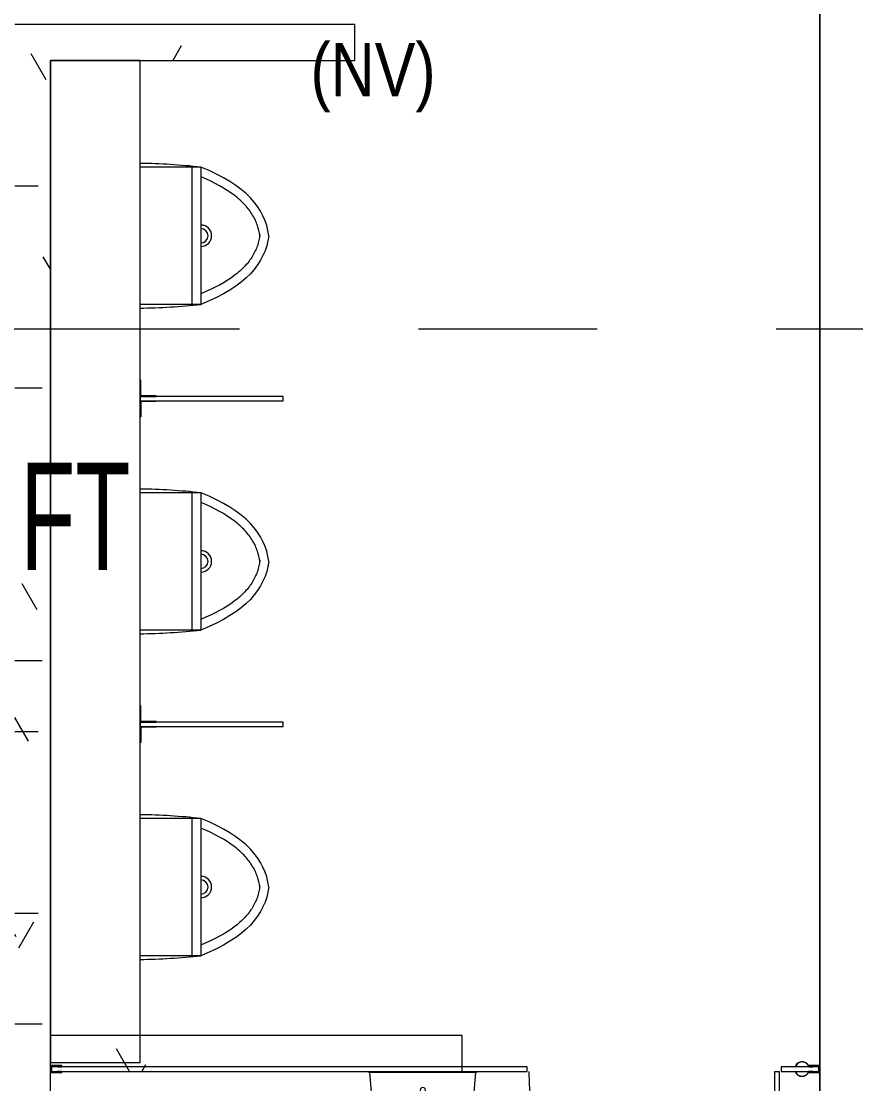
# Model space of a CAD drawing. Header units: millimetres. Extents: x 50620 to 404449, y -131543 to 97.
# Drawn here: x 365305 to 367637, y -87708 to -84739 of the extents above; entities that cross this region are included whole.
import ezdxf

# ---------------------------------------------------------------- set-up
doc = ezdxf.new("R2010")
doc.units = ezdxf.units.MM
doc.linetypes.add('IDA - Grid Line', pattern=[3500, 2000, -500, 500, -500])
for name, color, linetype, lineweight in [('1599_DB_A_BLK2_HQ_R21-2ND STOREY 20230517--$0$A-_FURT----_E', 8, 'Continuous', 9), ('1599_DB_A_BLK2_HQ_R21-2ND STOREY 20230517--$0$A-_GENM----_M', 8, 'Continuous', 9), ('1599_DB_A_BLK2_HQ_R21-2ND STOREY 20230517--$0$M-_SANIFIXR_E', 8, 'Continuous', 9), ('1599_DB_A_BLK2_HQ_R21-2ND STOREY 20230517--$0$S-_COLN----_E', 8, 'Continuous', 9), ('A-_FLOR----_E', 8, 'Continuous', 9), ('A-_GENM----_M', 8, 'Continuous', 9), ('A-_ROOMNAME_A', 8, 'Continuous', 9), ('A-_WALL----_H-1', 8, 'Continuous', 9), ('A-_WALLPRTN_E-1', 8, 'Continuous', 18), ('M-_ARCHI', 8, 'Continuous', 5), ('M-_SANIFIXR_E', 8, 'Continuous', 9), ('M-ACMV_CDP', 190, 'DRAIN_PIPE', 13)]:
    doc.layers.add(name, color=color, linetype=linetype, lineweight=lineweight)
doc.layers.add('S-_ANOTGRID_E-1', color=9, linetype='IDA - Grid Line', lineweight=5, true_color=0x808080)
doc.styles.add('Arial', font='arial.ttf', dxfattribs={"width": 0.8, "height": 300})
doc.styles.add('Arial Narrow_4', font='ARIALN.TTF', dxfattribs={"height": 375})
doc.styles.get("Standard").update_dxf_attribs({"font": 'arial.ttf'})
doc.linetypes.add('DRAIN_PIPE', pattern='A,0.5,-0.2,["D",Standard,S=0.1,R=0,X=-0.1,Y=-0.05],-0.25', length=0.95)
pattern_1 = [(360, (102886.37, 38752.37), (1016, 254), [83.82, -678.18, 83.82, -678.18, -4064]), (360, (102886.37, 38752.37), (1016, 254), [-1524, 83.82, -1440.18, 83.82, -678.18, -1778]), (360, (102886.37, 38752.37), (1016, 254), [-3810, 83.82, -424.18, 83.82, -1186.18]), (120, (103267.37, 38879.37), (-727.97045, 752.8818), [83.82, -678.18, 83.82, -678.18, -4064]), (120, (103267.37, 38879.37), (-727.97045, 752.8818), [-1524, 83.82, -1440.18, 83.82, -678.18, -1778]), (120, (103267.37, 38879.37), (-727.97045, 752.8818), [-3810, 83.82, -424.18, 83.82, -1186.18]), (240, (103394.37, 39387.37), (-288.02955, -1006.8818), [83.82, -678.18, 83.82, -678.18, -4064]), (240, (103394.37, 39387.37), (-288.02955, -1006.8818), [-1524, 83.82, -1440.18, 83.82, -678.18, -1778]), (240, (103394.37, 39387.37), (-288.02955, -1006.8818), [-3810, 83.82, -424.18, 83.82, -1186.18])]
pattern_2 = [(6e-11, (-28420.7, -3975.34), (1016, 254), [83.82, -678.18, 83.82, -678.18, -4064]), (6e-11, (-28420.7, -3975.34), (1016, 254), [-1524, 83.82, -1440.18, 83.82, -678.18, -1778]), (6e-11, (-28420.7, -3975.34), (1016, 254), [-3810, 83.82, -424.18, 83.82, -1186.18]), (120, (-28039.7, -3848.34), (-727.9705, 752.8818), [83.82, -678.18, 83.82, -678.18, -4064]), (120, (-28039.7, -3848.34), (-727.9705, 752.8818), [-1524, 83.82, -1440.18, 83.82, -678.18, -1778]), (120, (-28039.7, -3848.34), (-727.9705, 752.8818), [-3810, 83.82, -424.18, 83.82, -1186.18]), (240, (-27912.7, -3340.34), (-288.0295, -1006.8818), [83.82, -678.18, 83.82, -678.18, -4064]), (240, (-27912.7, -3340.34), (-288.0295, -1006.8818), [-1524, 83.82, -1440.18, 83.82, -678.18, -1778]), (240, (-27912.7, -3340.34), (-288.0295, -1006.8818), [-3810, 83.82, -424.18, 83.82, -1186.18])]

# ---------------------------------------------------------------- blocks, each defined once
blk = doc.blocks.new('IDA - Urinal - Wall Hung - IDA - Urinal - Wall Hung-3223915-BLK 2 2ND STOREY PLAN')
at = {"layer": 'M-_SANIFIXR_E'}
for p, q in [((-191.8, 205), (-191.8, 35)), ((-191.8, 205), (191.8, 205)), ((-191.8, 180), (191.8, 180)), ((191.8, 205), (191.8, 35))]:
    blk.add_line(p, q, dxfattribs=at)
for centre, radius, start, end in [((0, 205), 30, 0, 180), ((0, 205), 20, 0, 180), ((1675.1, 4.4), 1877.6, 173.8664, 179.0651), ((-1675.1, 4.4), 1877.6, 0.9349, 6.1336)]:
    blk.add_arc(centre, radius, start, end, dxfattribs=at)
for points in [[(0, 395), (-77, 384.5), (-141.9, 331.1), (-191.8, 205)], [(0, 395), (77, 384.5), (141.9, 331.1), (191.8, 205)]]:
    blk.add_open_spline(points, degree=3, dxfattribs=at)
for points, knots in [([(0, 369.7), (-9.7, 368.4), (-29.5, 363.8), (-57.9, 350.9), (-86.3, 329.8), (-122.9, 289.5), (-148.7, 243.7), (-164.7, 205)], [0.0054531, 0.0054531, 0.0054531, 0.0054531, 0.0545115, 0.109023, 0.1635345, 0.218046, 0.327069, 0.327069, 0.327069, 0.327069]), ([(-3.4, 370.2), (7.4, 368.8), (28.1, 364.1), (57.2, 350.6), (85.1, 329.4), (121.1, 289.2), (146.3, 243.5), (161.9, 205)], [0, 0, 0, 0, 0.0545115, 0.109023, 0.1635345, 0.218046, 0.327069, 0.327069, 0.327069, 0.327069])]:
    blk.add_open_spline(points, degree=3, knots=knots, dxfattribs=at)
blk = doc.blocks.new('IDA_SaniSystem_Top - 250D x 50THK_1200HT-3813369-BLK 2 2ND STOREY PLAN')
at = {"layer": 'A-_GENM----_M'}
for p, q in [((1444.7, 250), (-1355.3, 250)), ((-1355.3, 250), (-1355.3, 0)), ((1444.7, 0), (1444.7, 250)), ((-1355.3, 0), (1444.7, 0))]:
    blk.add_line(p, q, dxfattribs=at)
blk = doc.blocks.new('1599_DB_A_BLK2_HQ_R21-2ND STOREY 20230517--$0$IDA - Urinal - Wall Hung - IDA - Urinal - Wall Hung-3223915-LINKVIEW_BLK2_2ND STOREY')
at = {"layer": '1599_DB_A_BLK2_HQ_R21-2ND STOREY 20230517--$0$M-_SANIFIXR_E'}
for p, q in [((-191.8, 205), (-191.8, 35)), ((-191.8, 205), (191.8, 205)), ((-191.8, 180), (191.8, 180)), ((191.8, 205), (191.8, 35))]:
    blk.add_line(p, q, dxfattribs=at)
for centre, radius, start, end in [((0, 205), 30, 0, 180), ((0, 205), 20, 0, 180), ((1675.1, 4.4), 1877.6, 173.8664, 179.0651), ((-1675.1, 4.4), 1877.6, 0.9349, 6.1336)]:
    blk.add_arc(centre, radius, start, end, dxfattribs=at)
for points in [[(0, 395), (-77, 384.5), (-141.9, 331.1), (-191.8, 205)], [(0, 395), (77, 384.5), (141.9, 331.1), (191.8, 205)]]:
    blk.add_open_spline(points, degree=3, dxfattribs=at)
for points, knots in [([(0, 369.7), (-9.7, 368.4), (-29.5, 363.8), (-57.9, 350.9), (-86.3, 329.8), (-122.9, 289.5), (-148.7, 243.7), (-164.7, 205)], [0.0054531, 0.0054531, 0.0054531, 0.0054531, 0.0545115, 0.109023, 0.1635345, 0.218046, 0.327069, 0.327069, 0.327069, 0.327069]), ([(-3.4, 370.2), (7.4, 368.8), (28.1, 364.1), (57.2, 350.6), (85.1, 329.4), (121.1, 289.2), (146.3, 243.5), (161.9, 205)], [0, 0, 0, 0, 0.0545115, 0.109023, 0.1635345, 0.218046, 0.327069, 0.327069, 0.327069, 0.327069])]:
    blk.add_open_spline(points, degree=3, knots=knots, dxfattribs=at)
blk = doc.blocks.new('1599_DB_A_BLK2_HQ_R21-2ND STOREY 20230517--$0$IDA_SaniSystem_Top - 250D x 50THK_1200HT-3813369-LINKVIEW_BLK2_2ND STOREY')
at = {"layer": '1599_DB_A_BLK2_HQ_R21-2ND STOREY 20230517--$0$A-_GENM----_M'}
blk.add_line((-1355.3, 0), (1444.7, 0), dxfattribs=at)
blk = doc.blocks.new('1599_DB_A_BLK2_HQ_R21-2ND STOREY 20230517--$0$IDA - Toilet Roll Holder - Jumbo - IDA - Toilet Roll Holder - Jumbo-2952152-LINKVIEW_BLK2_2ND STOREY')
at = {"layer": '1599_DB_A_BLK2_HQ_R21-2ND STOREY 20230517--$0$A-_FURT----_E'}
for p, q in [((-152.2, 0), (-148.7, -3.5)), ((-148.7, -3.5), (-139.5, -107.9)), ((0, -3.5), (-147.2, -3.5)), ((147.2, -3.5), (0, -3.5)), ((139.5, -107.9), (148.7, -3.5)), ((148.7, -3.5), (152.2, 0)), ((-138.1, -107.9), (0, -107.9)), ((0, -107.9), (138.1, -107.9))]:
    blk.add_line(p, q, dxfattribs=at)
for points in [[(-128.8, -117), (-129.2, -117), (-129.6, -117), (-130.1, -116.9), (-130.5, -116.9), (-130.9, -116.8), (-131.4, -116.7), (-131.8, -116.6), (-132.2, -116.4), (-132.6, -116.3), (-133, -116.1), (-133.4, -116), (-133.8, -115.8), (-134.2, -115.6), (-134.6, -115.3), (-134.9, -115.1), (-135.3, -114.8), (-135.6, -114.6), (-136, -114.3), (-136.3, -114), (-136.6, -113.7), (-136.9, -113.4), (-137.2, -113), (-137.5, -112.7), (-137.7, -112.3), (-138, -112), (-138.2, -111.6), (-138.4, -111.2), (-138.6, -110.8), (-138.8, -110.4), (-139, -110), (-139.1, -109.6), (-139.2, -109.2), (-139.4, -108.8), (-139.5, -108.3), (-139.5, -107.9)], [(0, -117), (-5.1, -117), (-10.3, -117), (-15.4, -117), (-20.5, -117), (-25.6, -117), (-30.6, -117), (-35.6, -117), (-40.5, -117), (-45.4, -117), (-50.1, -117), (-54.8, -117), (-59.5, -117), (-64, -117), (-68.4, -117), (-72.7, -117), (-76.9, -117), (-81, -117), (-84.9, -117), (-88.7, -117), (-92.4, -117), (-95.9, -117), (-99.2, -117), (-102.4, -117), (-105.5, -117), (-108.3, -117), (-111, -117), (-113.6, -117), (-115.9, -117), (-118, -117), (-120, -117), (-121.8, -117), (-123.3, -117), (-124.7, -117), (-125.9, -117), (-126.9, -117), (-127.7, -117), (-128.2, -117), (-128.6, -117), (-128.7, -117), (-128.8, -117)], [(-128.8, -117), (-128.6, -117), (-128.3, -117), (-127.8, -117), (-127.1, -117), (-126.2, -117), (-125.1, -117), (-123.7, -117), (-122.2, -117), (-120.5, -117), (-118.6, -117), (-116.5, -117), (-114.2, -117), (-111.7, -117), (-109.1, -117), (-106.3, -117), (-103.3, -117), (-100.1, -117), (-96.8, -117), (-93.3, -117), (-89.7, -117), (-85.9, -117), (-82, -117), (-78, -117), (-73.8, -117), (-69.6, -117), (-65.2, -117), (-60.7, -117), (-56.1, -117), (-51.4, -117), (-46.7, -117), (-41.8, -117), (-36.9, -117), (-32, -117), (-26.9, -117), (-21.9, -117), (-16.8, -117), (-11.7, -117), (-6.5, -117), (-1.4, -117), (0, -117)], [(0, -117), (5.1, -117), (10.3, -117), (15.4, -117), (20.5, -117), (25.6, -117), (30.6, -117), (35.6, -117), (40.5, -117), (45.4, -117), (50.1, -117), (54.8, -117), (59.5, -117), (64, -117), (68.4, -117), (72.7, -117), (76.9, -117), (81, -117), (84.9, -117), (88.7, -117), (92.4, -117), (95.9, -117), (99.2, -117), (102.4, -117), (105.5, -117), (108.3, -117), (111, -117), (113.6, -117), (115.9, -117), (118, -117), (120, -117), (121.8, -117), (123.3, -117), (124.7, -117), (125.9, -117), (126.9, -117), (127.7, -117), (128.2, -117), (128.6, -117), (128.7, -117), (128.8, -117)], [(128.8, -117), (128.6, -117), (128.3, -117), (127.8, -117), (127.1, -117), (126.2, -117), (125.1, -117), (123.7, -117), (122.2, -117), (120.5, -117), (118.6, -117), (116.5, -117), (114.2, -117), (111.7, -117), (109.1, -117), (106.3, -117), (103.3, -117), (100.1, -117), (96.8, -117), (93.3, -117), (89.7, -117), (85.9, -117), (82, -117), (78, -117), (73.8, -117), (69.6, -117), (65.2, -117), (60.7, -117), (56.1, -117), (51.4, -117), (46.7, -117), (41.8, -117), (36.9, -117), (32, -117), (26.9, -117), (21.9, -117), (16.8, -117), (11.7, -117), (6.5, -117), (1.4, -117), (0, -117)], [(139.5, -107.9), (139.5, -108.4), (139.4, -108.8), (139.2, -109.2), (139.1, -109.6), (138.9, -110.1), (138.8, -110.5), (138.6, -110.9), (138.4, -111.2), (138.2, -111.6), (137.9, -112), (137.7, -112.4), (137.4, -112.7), (137.2, -113.1), (136.9, -113.4), (136.6, -113.7), (136.3, -114), (135.9, -114.3), (135.6, -114.6), (135.3, -114.9), (134.9, -115.1), (134.5, -115.3), (134.2, -115.6), (133.8, -115.8), (133.4, -116), (133, -116.2), (132.6, -116.3), (132.2, -116.5), (131.7, -116.6), (131.3, -116.7), (130.9, -116.8), (130.5, -116.9), (130, -116.9), (129.6, -117), (129.1, -117), (128.8, -117)]]:
    blk.add_lwpolyline(points, dxfattribs=at)
for start, end in [(360, 180), (180, 360)]:
    blk.add_arc((0, -52.6), 7.38, start, end, dxfattribs=at)
blk = doc.blocks.new('1599_DB_A_BLK2_HQ_R21-2ND STOREY 20230517--$0$GM_PartitionDoor - GM_PartitionDoor-2969962-LINKVIEW_BLK2_2ND STOREY')
at = {"layer": '1599_DB_A_BLK2_HQ_R21-2ND STOREY 20230517--$0$A-_GENM----_M'}
for p, q in [((337, -13), (350, -13)), ((337, -713), (337, -13)), ((350, -13), (350, -713)), ((350, -326.2), (358.9, -326.2)), ((350, -326.2), (350, -373.8)), ((358.9, -326.2), (358.9, -373.8)), ((396, -340.5), (358.9, -340.5)), ((404.9, -332.5), (396, -332.5)), ((396, -332.5), (396, -367.5)), ((404.9, -367.5), (404.9, -332.5)), ((358.9, -373.8), (350, -373.8)), ((396, -359.5), (358.9, -359.5)), ((396, -367.5), (404.9, -367.5)), ((350, -713), (337, -713))]:
    blk.add_line(p, q, dxfattribs=at)
blk.add_arc((350, -13), 700, 180, 270, dxfattribs=at)
blk = doc.blocks.new('1599_DB_A_BLK2_HQ_R21-2ND STOREY 20230517--$0$IDA - Toilet Partition - Corner - 600x2000-3496730-LINKVIEW_BLK2_2ND STOREY')
at = {"layer": '1599_DB_A_BLK2_HQ_R21-2ND STOREY 20230517--$0$A-_GENM----_M'}
for p, q in [((30.2, 1803.5), (0, 1803.5)), ((0, 1803.5), (0, 1802)), ((0, 1802), (1.5, 1800)), ((1.5, 1787), (0, 1785)), ((0, 1785), (0, 1783.5)), ((0, 1783.5), (30.2, 1783.5)), ((1.5, 1800), (1.5, 1787)), ((3, 1785), (3, 1802)), ((3, 1802), (18, 1802)), ((1331.5, 1800), (3, 1800)), ((3, 1800), (3, 1787)), ((3, 1787), (1331.5, 1787)), ((18, 1785), (3, 1785)), ((18, 1802), (20, 1800)), ((20, 1787), (18, 1785)), ((20, 1800), (30.2, 1800)), ((30.2, 1787), (20, 1787)), ((1331.5, 1787), (1331.5, 1800)), ((2041.5, 1800), (2041.5, 1787)), ((2147, 1800), (2041.5, 1800)), ((2041.5, 1787), (2147, 1787)), ((2150, 1803.5), (2119.7, 1803.5)), ((2119.7, 1800), (2130, 1800)), ((2130, 1787), (2119.7, 1787)), ((2119.7, 1783.5), (2150, 1783.5)), ((2130, 1800), (2132, 1802)), ((2132, 1785), (2130, 1787)), ((2132, 1802), (2147, 1802)), ((2147, 1785), (2132, 1785)), ((2147, 1802), (2147, 1785)), ((2147, 1787), (2147, 1800)), ((2148.5, 1800), (2150, 1802)), ((2148.5, 1787), (2148.5, 1800)), ((2150, 1785), (2148.5, 1787)), ((2150, 1802), (2150, 1803.5)), ((2150, 1783.5), (2150, 1785))]:
    blk.add_line(p, q, dxfattribs=at)
for points in [[(2100, 1813.5), (2099.2, 1813.5), (2098.4, 1813.4), (2097.6, 1813.4), (2096.8, 1813.2), (2096, 1813.1), (2095.2, 1812.9), (2094.5, 1812.7), (2093.7, 1812.5), (2093, 1812.2), (2092.2, 1811.9), (2091.5, 1811.6), (2090.8, 1811.2), (2090.1, 1810.9), (2089.4, 1810.4), (2088.7, 1810), (2088.1, 1809.5), (2087.4, 1809.1), (2086.8, 1808.5), (2086.2, 1808), (2085.7, 1807.4), (2085.1, 1806.8), (2084.6, 1806.2), (2084.1, 1805.6), (2083.6, 1805), (2083.2, 1804.3), (2082.8, 1803.6), (2082.4, 1802.9), (2082, 1802.2), (2081.7, 1801.5), (2081.4, 1800.7), (2081.1, 1800)], [(2118.9, 1800), (2118.6, 1800.8), (2118.3, 1801.5), (2118, 1802.2), (2117.6, 1802.9), (2117.2, 1803.6), (2116.8, 1804.3), (2116.4, 1805), (2115.9, 1805.6), (2115.4, 1806.2), (2114.9, 1806.9), (2114.3, 1807.4), (2113.8, 1808), (2113.2, 1808.5), (2112.6, 1809.1), (2111.9, 1809.5), (2111.3, 1810), (2110.6, 1810.4), (2109.9, 1810.9), (2109.2, 1811.2), (2108.5, 1811.6), (2107.8, 1811.9), (2107, 1812.2), (2106.3, 1812.5), (2105.5, 1812.7), (2104.7, 1812.9), (2104, 1813.1), (2103.2, 1813.2), (2102.4, 1813.4), (2101.6, 1813.4), (2100.8, 1813.5), (2100, 1813.5)], [(2081.1, 1787), (2081.4, 1786.2), (2081.7, 1785.5), (2082, 1784.8), (2082.4, 1784.1), (2082.8, 1783.4), (2083.2, 1782.7), (2083.6, 1782), (2084.1, 1781.4), (2084.6, 1780.8), (2085.1, 1780.1), (2085.7, 1779.6), (2086.2, 1779), (2086.8, 1778.5), (2087.4, 1777.9), (2088.1, 1777.5), (2088.7, 1777), (2089.4, 1776.6), (2090.1, 1776.1), (2090.8, 1775.8), (2091.5, 1775.4), (2092.2, 1775.1), (2093, 1774.8), (2093.7, 1774.5), (2094.5, 1774.3), (2095.3, 1774.1), (2096, 1773.9), (2096.8, 1773.8), (2097.6, 1773.6), (2098.4, 1773.6), (2099.2, 1773.5), (2100, 1773.5)], [(2100, 1773.5), (2100.8, 1773.5), (2101.6, 1773.6), (2102.4, 1773.6), (2103.2, 1773.8), (2104, 1773.9), (2104.8, 1774.1), (2105.5, 1774.3), (2106.3, 1774.5), (2107, 1774.8), (2107.8, 1775.1), (2108.5, 1775.4), (2109.2, 1775.8), (2109.9, 1776.1), (2110.6, 1776.6), (2111.3, 1777), (2111.9, 1777.5), (2112.6, 1777.9), (2113.2, 1778.5), (2113.8, 1779), (2114.3, 1779.6), (2114.9, 1780.2), (2115.4, 1780.8), (2115.9, 1781.4), (2116.4, 1782), (2116.8, 1782.7), (2117.2, 1783.4), (2117.6, 1784.1), (2118, 1784.8), (2118.3, 1785.5), (2118.6, 1786.3), (2118.9, 1787)]]:
    blk.add_lwpolyline(points, dxfattribs=at)
for centre, radius, start, end in [((2100, 1793.5), 20.5, 90, 159.8216), ((2100, 1793.5), 20, 90, 161.0344), ((2100, 1793.5), 20, 90, 159.3171), ((2100, 1793.5), 20.5, 20.1784, 90), ((2100, 1793.5), 20, 18.9656, 90), ((2100, 1793.5), 20, 20.6829, 90), ((30.2, 1801.8), 1.75, 0, 90), ((30.2, 1801.8), 1.75, 270, 0), ((30.2, 1785.2), 1.75, 0, 90), ((30.2, 1785.2), 1.75, 270, 0), ((2100, 1793.5), 20.5, 200.1784, 270), ((2100, 1793.5), 20, 198.9656, 270), ((2100, 1793.5), 20, 200.6829, 270), ((2100, 1793.5), 20, 270, 341.0344), ((2100, 1793.5), 20, 270, 339.3171), ((2100, 1793.5), 20.5, 270, 339.8216), ((2119.7, 1801.8), 1.75, 90, 180), ((2119.7, 1801.8), 1.75, 180, 270), ((2119.7, 1785.2), 1.75, 90, 180), ((2119.7, 1785.2), 1.75, 180, 270)]:
    blk.add_arc(centre, radius, start, end, dxfattribs=at)
blk = doc.blocks.new('ARCHI 2ND_2024 09 11')
at = {"layer": '1599_DB_A_BLK2_HQ_R21-2ND STOREY 20230517--$0$S-_COLN----_E', "lineweight": 5}
h = blk.add_hatch(dxfattribs=at)
h.set_pattern_fill('FP_3', color=8, style=0, pattern_type=2)
h.set_pattern_definition(pattern_2)
h.paths.add_polyline_path([(-19700, -60750), (-19600, -60750), (-19600, -56750), (-19700, -56750), (-19700, -60633.8)], flags=0)
h = blk.add_hatch(dxfattribs=at)
h.set_pattern_fill('FP_3', color=8, style=0, pattern_type=2)
h.set_pattern_definition(pattern_2)
h.paths.add_polyline_path([(-19547.6, -56850), (-18750, -56850), (-18750, -56750), (-19600, -56750), (-19600, -56850)], flags=0)
h = blk.add_hatch(dxfattribs=at)
h.set_pattern_fill('FP_3', color=8, style=0, pattern_type=2)
h.set_pattern_definition([(6e-11, (-28420.7, -3900.34), (1016, 254), [83.82, -678.18, 83.82, -678.18, -4064]), (6e-11, (-28420.7, -3900.34), (1016, 254), [-1524, 83.82, -1440.18, 83.82, -678.18, -1778]), (6e-11, (-28420.7, -3900.34), (1016, 254), [-3810, 83.82, -424.18, 83.82, -1186.18]), (120, (-28039.7, -3773.34), (-727.9705, 752.8818), [83.82, -678.18, 83.82, -678.18, -4064]), (120, (-28039.7, -3773.34), (-727.9705, 752.8818), [-1524, 83.82, -1440.18, 83.82, -678.18, -1778]), (120, (-28039.7, -3773.34), (-727.9705, 752.8818), [-3810, 83.82, -424.18, 83.82, -1186.18]), (240, (-27912.7, -3265.34), (-288.0295, -1006.8818), [83.82, -678.18, 83.82, -678.18, -4064]), (240, (-27912.7, -3265.34), (-288.0295, -1006.8818), [-1524, 83.82, -1440.18, 83.82, -678.18, -1778]), (240, (-27912.7, -3265.34), (-288.0295, -1006.8818), [-3810, 83.82, -424.18, 83.82, -1186.18])])
h.paths.add_polyline_path([(-19600, -59675), (-18450, -59675), (-18450, -59575), (-19600, -59575)], flags=0)
at = {"layer": 'A-_WALL----_H-1', "lineweight": 5}
h = blk.add_hatch(dxfattribs=at)
h.set_pattern_fill('FP_3', color=256, style=0, pattern_type=2)
h.set_pattern_definition(pattern_1)
h.paths.add_polyline_path([(-19700, -60750), (-19600, -60750), (-19600, -56750), (-19700, -56750), (-19700, -60265.4)])
h = blk.add_hatch(dxfattribs=at)
h.set_pattern_fill('FP_3', color=256, style=0, pattern_type=2)
h.set_pattern_definition(pattern_1)
h.paths.add_polyline_path([(-19350, -56850), (-18750, -56850), (-18750, -56750), (-19600, -56750), (-19600, -56850)])
at = {"layer": '1599_DB_A_BLK2_HQ_R21-2ND STOREY 20230517--$0$S-_COLN----_E', "color": 8, "lineweight": 5}
for p, q in [((-17450, -54590), (-17450, -60475)), ((-18750, -56750), (-19700, -56750)), ((-18750, -56850), (-18750, -56750)), ((-19600, -59650), (-19600, -56850)), ((-19600, -56850), (-18750, -56850)), ((-18450, -59575), (-19600, -59575)), ((-18450, -59675), (-18450, -59575)), ((-19600, -60675), (-19600, -59650)), ((-19600, -59675), (-18450, -59675))]:
    blk.add_line(p, q, dxfattribs=at)
at = {"layer": 'A-_FLOR----_E', "lineweight": 5}
blk.add_line((-17450, -60750), (-17450, -54560), dxfattribs=at)
at = {"layer": 'A-_GENM----_M', "lineweight": 5}
for points in [[(-19350, -57744), (-19350, -57789), (-19305, -57789), (-19305, -57787), (-19348, -57787), (-19348, -57744), (-19350, -57744)], [(-19350, -57789), (-19350, -57801), (-18950, -57801), (-18950, -57789), (-19350.1, -57789)], [(-19350, -57846), (-19350, -57801), (-19305, -57801), (-19305, -57803), (-19348, -57803), (-19348, -57846), (-19350, -57846)], [(-19350, -58654), (-19350, -58699), (-19305, -58699), (-19305, -58697), (-19348, -58697), (-19348, -58654), (-19350, -58654)], [(-19350, -58699), (-19350, -58711), (-18950, -58711), (-18950, -58699), (-19350.1, -58699)], [(-19350, -58756), (-19350, -58711), (-19305, -58711), (-19305, -58713), (-19348, -58713), (-19348, -58756), (-19350, -58756)]]:
    blk.add_lwpolyline(points, dxfattribs=at)
at = {"layer": 'A-_WALLPRTN_E-1', "lineweight": 5}
for p, q in [((-17450, -54590), (-17450, -60675)), ((-19600, -56750), (-19700, -56750)), ((-18750, -56750), (-19600, -56750)), ((-18750, -56850), (-18750, -56750)), ((-19600, -56850), (-18750, -56850)), ((-19600, -59650), (-19600, -56850))]:
    blk.add_line(p, q, dxfattribs=at)
at = {"layer": 'S-_ANOTGRID_E-1', "color": 8, "lineweight": 5}
blk.add_line((-38572.1, -57600), (17962.1, -57600), dxfattribs=at)
at = {"layer": '1599_DB_A_BLK2_HQ_R21-2ND STOREY 20230517--$0$S-_COLN----_E', "color": 8, "lineweight": 5}
for name, p, rotation in [('1599_DB_A_BLK2_HQ_R21-2ND STOREY 20230517--$0$IDA_SaniSystem_Top - 250D x 50THK_1200HT-3813369-LINKVIEW_BLK2_2ND STOREY', (-19350, -58294.7), 90.0000000000586), ('1599_DB_A_BLK2_HQ_R21-2ND STOREY 20230517--$0$IDA - Urinal - Wall Hung - IDA - Urinal - Wall Hung-3223915-LINKVIEW_BLK2_2ND STOREY', (-19385, -57340), 270.0000000000586), ('1599_DB_A_BLK2_HQ_R21-2ND STOREY 20230517--$0$IDA - Urinal - Wall Hung - IDA - Urinal - Wall Hung-3223915-LINKVIEW_BLK2_2ND STOREY', (-19385, -58250), 270.0000000000586), ('1599_DB_A_BLK2_HQ_R21-2ND STOREY 20230517--$0$IDA - Urinal - Wall Hung - IDA - Urinal - Wall Hung-3223915-LINKVIEW_BLK2_2ND STOREY', (-19385, -59160), 270.0000000000586)]:
    blk.add_blockref(name, p, dxfattribs=dict(at, rotation=rotation))
for name, p in [('1599_DB_A_BLK2_HQ_R21-2ND STOREY 20230517--$0$IDA - Toilet Partition - Corner - 600x2000-3496730-LINKVIEW_BLK2_2ND STOREY', (-19600, -61462)), ('1599_DB_A_BLK2_HQ_R21-2ND STOREY 20230517--$0$IDA - Toilet Roll Holder - Jumbo - IDA - Toilet Roll Holder - Jumbo-2952152-LINKVIEW_BLK2_2ND STOREY', (-18560, -59675)), ('1599_DB_A_BLK2_HQ_R21-2ND STOREY 20230517--$0$GM_PartitionDoor - GM_PartitionDoor-2969962-LINKVIEW_BLK2_2ND STOREY', (-17913.5, -59662))]:
    blk.add_blockref(name, p, dxfattribs=at)
at = {"layer": 'A-_GENM----_M', "lineweight": 5, "rotation": 89.99999999999997}
blk.add_blockref('IDA_SaniSystem_Top - 250D x 50THK_1200HT-3813369-BLK 2 2ND STOREY PLAN', (-19350, -58294.7), dxfattribs=at)
at = {"layer": 'M-_SANIFIXR_E', "lineweight": 5, "rotation": 270}
for p in [(-19385, -57340), (-19385, -58250), (-19385, -59160)]:
    blk.add_blockref('IDA - Urinal - Wall Hung - IDA - Urinal - Wall Hung-3223915-BLK 2 2ND STOREY PLAN', p, dxfattribs=at)
at = {"layer": 'A-_ROOMNAME_A', "color": 8, "lineweight": 5, "insert": (-18873.6, -56801.8), "char_height": 148.61, "width": 655.247, "attachment_point": 1, "style": 'Arial Narrow_4'}
blk.add_mtext('(NV)', dxfattribs=at)

msp = doc.modelspace()

# ---------------------------------------------------------------- block references
at = {"layer": 'M-_ARCHI', "lineweight": 5, "extrusion": (0.000419962, 1.0854e-05, 1), "rotation": 359.9999887056363}
msp.add_blockref('ARCHI 2ND_2024 09 11', (384987.1, -27998.1, 422.1), dxfattribs=at)

# ---------------------------------------------------------------- next in the draw order: texts
at = {"layer": 'M-ACMV_CDP', "linetype": 'ByBlock', "ltscale": 2.5, "style": 'Arial', "width": 0.6}
msp.add_text('FT', height=300, dxfattribs=at).set_placement((365302.9, -86271.8))

doc.saveas('drawing.dxf')
